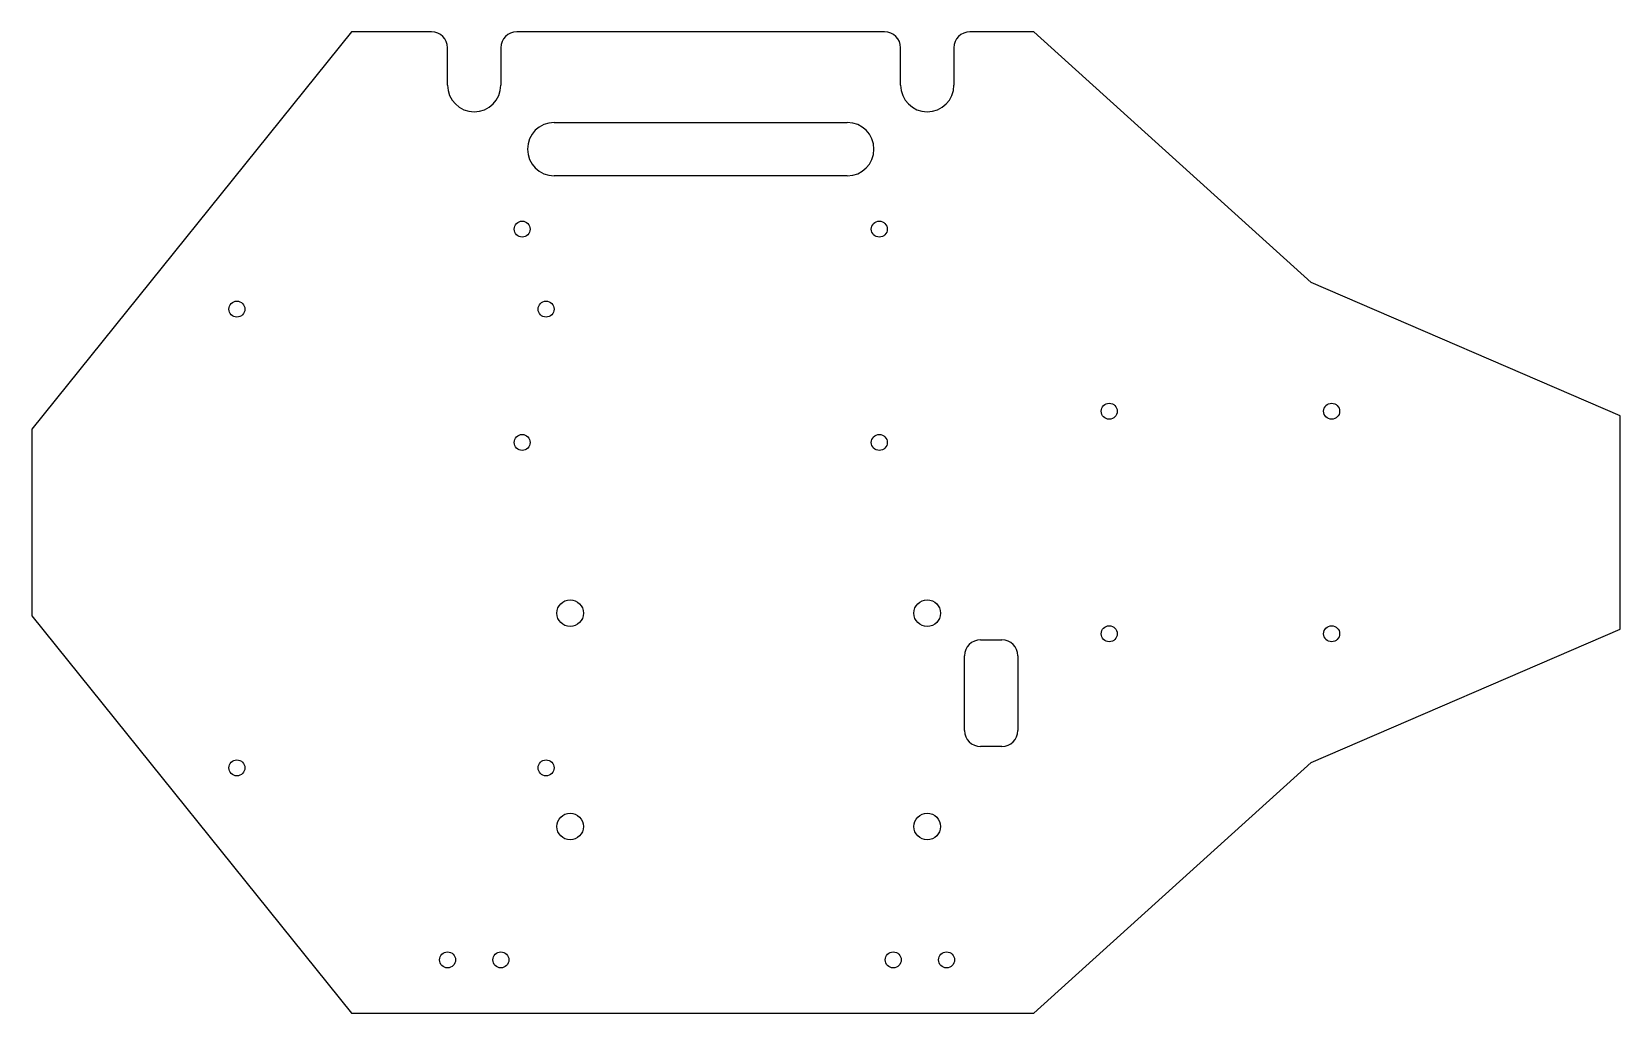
# Model space of a CAD drawing. Header units: millimetres. Extents: x 0 to 298, y 0 to 184.
import ezdxf

# ---------------------------------------------------------------- set-up
doc = ezdxf.new("R2010")
doc.units = ezdxf.units.MM
doc.layers.get('0').update_dxf_attribs({"linetype": 'CONTINUOUS'})

msp = doc.modelspace()

# ---------------------------------------------------------------- linework, layer by layer
for p, q in [((60, 184, -50), (0, 109.5, -50)), ((75, 184, -50), (60, 184, -50)), ((160, 184, -50), (91, 184, -50)), ((188, 184, -50), (176, 184, -50)), ((240, 137, -50), (188, 184, -50)), ((78, 174, -50), (78, 181, -50)), ((88, 181, -50), (88, 174, -50)), ((163, 174, -50), (163, 181, -50)), ((173, 181, -50), (173, 174, -50)), ((98, 167, -50), (153, 167, -50)), ((153, 157, -50), (98, 157, -50)), ((298, 112, -50), (240, 137, -50)), ((298, 72, -50), (298, 112, -50)), ((0, 109.5, -50), (0, 74.5, -50)), ((0, 74.5, -50), (60, 0, -50)), ((240, 47, -50), (298, 72, -50)), ((178, 70, -50), (182, 70, -50)), ((175, 53, -50), (175, 67, -50)), ((185, 67, -50), (185, 53, -50)), ((182, 50, -50), (178, 50, -50)), ((188, 0, -50), (240, 47, -50)), ((60, 0, -50), (188, 0, -50))]:
    msp.add_line(p, q)
for centre, radius in [((92, 147, -50), 1.5), ((159, 147, -50), 1.5), ((38.48, 132, -50), 1.5), ((96.48, 132, -50), 1.5), ((202.14, 112.86, -50), 1.5), ((243.86, 112.86, -50), 1.5), ((92, 107, -50), 1.5), ((159, 107, -50), 1.5), ((101, 75, -50), 2.5), ((168, 75, -50), 2.5), ((202.14, 71.14, -50), 1.5), ((243.86, 71.14, -50), 1.5), ((38.48, 46, -50), 1.5), ((96.48, 46, -50), 1.5), ((101, 35, -50), 2.5), ((168, 35, -50), 2.5), ((78, 10, -50), 1.5), ((88, 10, -50), 1.5), ((161.62, 10, -50), 1.5), ((171.62, 10, -50), 1.5)]:
    msp.add_circle(centre, radius)
for centre, radius, start, end in [((75, 181, -50), 3, 0, 90), ((91, 181, -50), 3, 90, 180), ((160, 181, -50), 3, 0, 90), ((176, 181, -50), 3, 90, 180), ((83, 174, -50), 5, -180, 0), ((168, 174, -50), 5, -180, 0), ((98, 162, -50), 5, 90, 270), ((153, 162, -50), 5, -90, 90), ((178, 67, -50), 3, 90, 180), ((182, 67, -50), 3, 0, 90), ((178, 53, -50), 3, 180, 270), ((182, 53, -50), 3, 270, 360)]:
    msp.add_arc(centre, radius, start, end)

doc.saveas('drawing.dxf')
